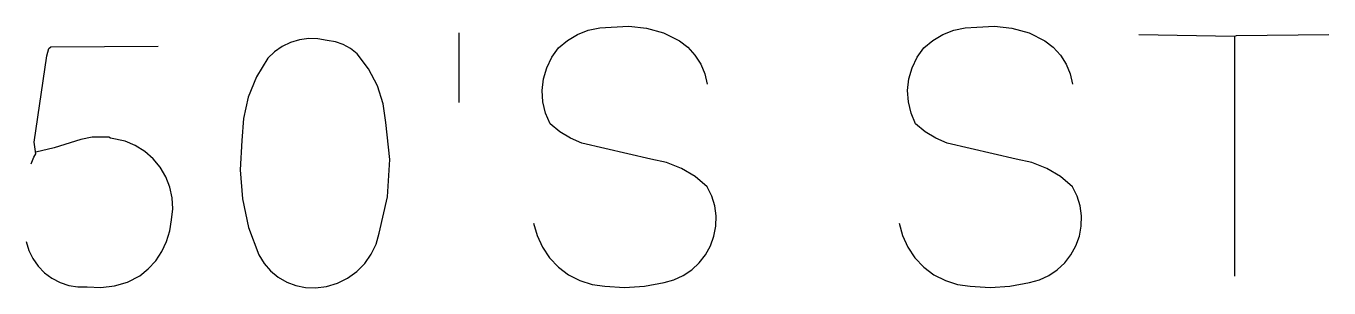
# Model space of a CAD drawing. Extents: x -68 to 722, y 3924 to 4942.
# Drawn here: x 198.2 to 267, y 4927.7 to 4941.5 of the extents above; entities that cross this region are included whole.
import ezdxf

# ---------------------------------------------------------------- set-up
doc = ezdxf.new("R2010")
doc.units = 0
doc.layers.get('0').update_dxf_attribs({"linetype": 'CONTINUOUS'})

msp = doc.modelspace()

# ---------------------------------------------------------------- linework, layer by layer
at = {"color": 7, "linetype": 'CONTINUOUS'}
for p, q in [((221.079622, 4937.519535), (221.079622, 4941.186878)), ((262.031778, 4928.351178), (262.031778, 4941.012243))]:
    msp.add_line(p, q, dxfattribs=at)
for points in [[(225.008933, 4931.145344), (225.185759, 4930.494761), (225.467772, 4929.882392), (225.847202, 4929.325113), (226.313592, 4928.83828), (226.854093, 4928.435306), (227.453808, 4928.127297), (228.096214, 4927.92274), (228.763608, 4927.827272), (229.814629, 4927.768078), (230.865062, 4927.836903), (231.899373, 4928.03273), (232.419707, 4928.173937), (232.910864, 4928.396313), (233.360274, 4928.694166), (233.756435, 4929.059874), (234.089209, 4929.484076), (234.350077, 4929.955915), (234.532363, 4930.463317), (234.631403, 4930.993294), (234.644661, 4931.532282), (234.571799, 4932.066488), (234.41468, 4932.582238), (234.177326, 4933.066333), (233.532847, 4933.608326), (232.808828, 4934.038334), (232.024533, 4934.344914), (231.200829, 4934.519911), (227.554254, 4935.375886), (226.948753, 4935.627603), (226.38724, 4935.966268), (225.882113, 4936.384405), (225.641302, 4936.947377), (225.499697, 4937.543092), (225.461421, 4938.154207), (225.527587, 4938.762935), (225.69627, 4939.351555), (225.962559, 4939.902933), (226.318703, 4940.401019), (226.793386, 4940.790613), (227.323434, 4941.100705), (227.895655, 4941.323576), (228.495807, 4941.453679), (229.108951, 4941.487775), (230.043179, 4941.543109), (230.973296, 4941.439536), (231.872466, 4941.180044), (232.714749, 4940.772119), (233.153645, 4940.425443), (233.528747, 4940.01058), (233.829602, 4939.539094), (234.047822, 4939.024126), (234.177326, 4938.48003)], [(244.306218, 4931.145344), (244.483044, 4930.494761), (244.765057, 4929.882392), (245.144486, 4929.325113), (245.610877, 4928.83828), (246.151377, 4928.435306), (246.751093, 4928.127297), (247.393499, 4927.92274), (248.060893, 4927.827272), (249.111914, 4927.768078), (250.162347, 4927.836903), (251.196658, 4928.03273), (251.716992, 4928.173937), (252.208149, 4928.396313), (252.657559, 4928.694166), (253.05372, 4929.059874), (253.386493, 4929.484076), (253.647361, 4929.955915), (253.829648, 4930.463317), (253.928688, 4930.993294), (253.941946, 4931.532282), (253.869084, 4932.066488), (253.711965, 4932.582238), (253.474611, 4933.066333), (252.830132, 4933.608326), (252.106113, 4934.038334), (251.321818, 4934.344914), (250.498114, 4934.519911), (246.851538, 4935.375886), (246.246038, 4935.627603), (245.684525, 4935.966268), (245.179398, 4936.384405), (244.938587, 4936.947377), (244.796982, 4937.543092), (244.758706, 4938.154207), (244.824872, 4938.762935), (244.993555, 4939.351555), (245.259844, 4939.902933), (245.615988, 4940.401019), (246.090671, 4940.790613), (246.620719, 4941.100705), (247.19294, 4941.323576), (247.793092, 4941.453679), (248.406236, 4941.487775), (249.340464, 4941.543109), (250.270581, 4941.439536), (251.169751, 4941.180044), (252.012034, 4940.772119), (252.45093, 4940.425443), (252.826032, 4940.01058), (253.126886, 4939.539094), (253.345107, 4939.024126), (253.474611, 4938.48003)], [(256.967332, 4941.09956), (262.031778, 4941.012243), (262.119882, 4941.055901), (267.008906, 4941.09956)], [(198.464252, 4934.288781), (198.577765, 4934.542002), (198.616309, 4934.637947), (198.666026, 4934.728607), (198.726206, 4934.812687), (198.638888, 4935.423911), (199.302068, 4939.970368), (199.4127, 4940.370894), (199.512766, 4940.444678), (205.18774, 4940.488336)], [(213.482953, 4927.739954), (214.076286, 4927.814352), (214.649056, 4927.986148), (215.18539, 4928.250582), (215.670425, 4928.600325), (216.090719, 4929.025684), (216.434625, 4929.514874), (216.692613, 4930.054336), (216.857533, 4930.629122), (217.293771, 4932.546103), (217.40751, 4934.508801), (217.195628, 4936.46334), (217.060777, 4937.450909), (216.757663, 4938.400435), (216.295365, 4939.283475), (215.687733, 4940.073577), (215.343551, 4940.353458), (214.956172, 4940.569636), (214.537257, 4940.715602), (214.099418, 4940.786963), (213.617557, 4940.875095), (213.127845, 4940.886885), (212.642301, 4940.822045), (212.172843, 4940.682165), (211.730994, 4940.470679), (211.327599, 4940.192778), (210.97256, 4939.855283), (210.373347, 4938.866464), (209.938517, 4937.795138), (209.679072, 4936.668416), (209.601579, 4935.514808), (209.506008, 4933.973264), (209.625569, 4932.433395), (209.957941, 4930.925077), (210.496676, 4929.477576), (210.771338, 4929.03517), (211.114051, 4928.64311), (211.515757, 4928.311757), (211.965842, 4928.049866), (212.452412, 4927.864359), (212.96261, 4927.760137), (213.482953, 4927.739954)], [(198.202297, 4930.184849), (198.344725, 4929.719721), (198.558875, 4929.282949), (198.839364, 4928.885512), (199.179142, 4928.537399), (199.569667, 4928.247363), (200.001123, 4928.022692), (200.462665, 4927.869035), (200.942691, 4927.790253), (201.429135, 4927.788328), (202.150749, 4927.752487), (202.867896, 4927.840294), (203.559546, 4928.049177), (204.205412, 4928.373007), (204.656809, 4928.742795), (205.049415, 4929.174491), (205.374826, 4929.658855), (205.626076, 4930.185518), (205.797788, 4930.743205), (205.886284, 4931.319979), (205.946561, 4931.901205), (205.914034, 4932.484642), (205.789522, 4933.055565), (205.576169, 4933.599567), (205.279359, 4934.102916), (204.906583, 4934.552911), (204.467248, 4934.938195), (203.972444, 4935.249043), (203.434656, 4935.477611), (202.662241, 4935.632163), (202.568199, 4935.685864), (201.695019, 4935.685864), (201.089032, 4935.561873), (199.693427, 4935.12834), (198.726206, 4934.900004)]]:
    msp.add_lwpolyline(points, dxfattribs=at)

doc.saveas('drawing.dxf')
